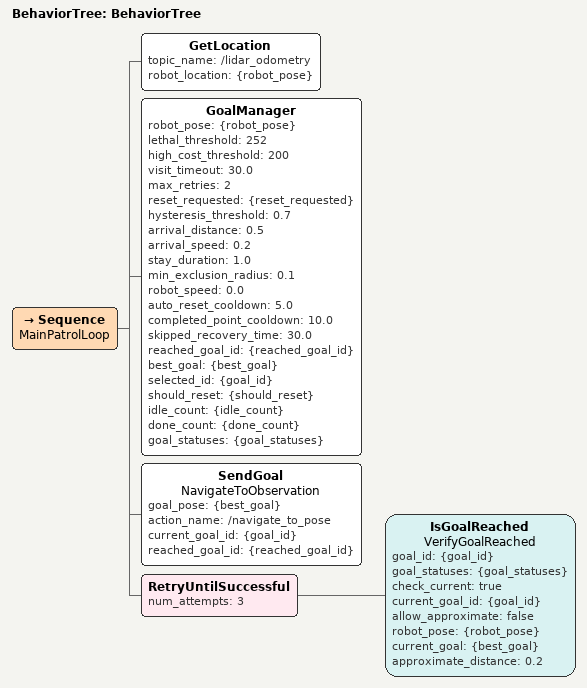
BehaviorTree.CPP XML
<?xml version="1.0" encoding="UTF-8"?>
<root BTCPP_format="4"
      main_tree_to_execute="BehaviorTree">
  <BehaviorTree ID="BehaviorTree">
    <Sequence name="MainPatrolLoop">
      <GetLocation topic_name="/lidar_odometry"
                   robot_location="{robot_pose}"/>
      <GoalManager robot_pose="{robot_pose}"
                   lethal_threshold="252"
                   high_cost_threshold="200"
                   visit_timeout="30.0"
                   max_retries="2"
                   reset_requested="{reset_requested}"
                   hysteresis_threshold="0.7"
                   arrival_distance="0.5"
                   arrival_speed="0.2"
                   stay_duration="1.0"
                   min_exclusion_radius="0.1"
                   robot_speed="0.0"
                   auto_reset_cooldown="5.0"
                   completed_point_cooldown="10.0"
                   skipped_recovery_time="30.0"
                   reached_goal_id="{reached_goal_id}"
                   best_goal="{best_goal}"
                   selected_id="{goal_id}"
                   should_reset="{should_reset}"
                   idle_count="{idle_count}"
                   done_count="{done_count}"
                   goal_statuses="{goal_statuses}"/>
      <SendGoal name="NavigateToObservation"
                goal_pose="{best_goal}"
                action_name="/navigate_to_pose"
                current_goal_id="{goal_id}"
                reached_goal_id="{reached_goal_id}"/>
      <RetryUntilSuccessful num_attempts="3">
        <IsGoalReached name="VerifyGoalReached"
                       goal_id="{goal_id}"
                       goal_statuses="{goal_statuses}"
                       check_current="true"
                       current_goal_id="{goal_id}"
                       allow_approximate="false"
                       robot_pose="{robot_pose}"
                       current_goal="{best_goal}"
                       approximate_distance="0.2"/>
      </RetryUntilSuccessful>
    </Sequence>
  </BehaviorTree>

</root>
